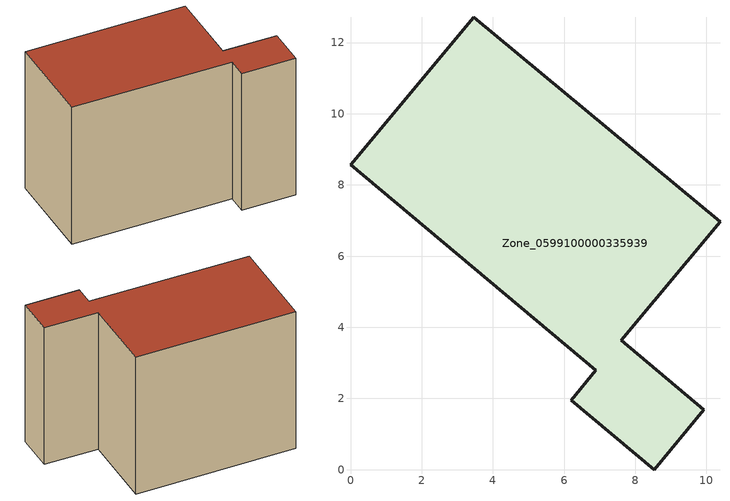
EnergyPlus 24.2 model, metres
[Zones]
Zone_0599100000335939
 floor ground (C_G): 6.2,1.95 6.89,2.79 0,8.57 3.46,12.71 10.38,6.96 7.6,3.63 9.93,1.68 8.53,0 z0
 wall outside (C_F): 6.89,2.79 6.2,1.95 8.53,0 9.93,1.68 7.6,3.63 10.38,6.96 3.46,12.71 0,8.57 6.89,2.79 z0:8.48
 roof outside (C_R): 3.46,12.71 0,8.57 6.89,2.79 6.2,1.95 8.53,0 9.93,1.68 7.6,3.63 10.38,6.96 z8.48
[BUILDING]
Pand.0599100000335939: North Axis=0; Terrain=City; Loads Convergence Tolerance Value=0.04; Temperature Convergence Tolerance Value=0.4; Solar Distribution=FullExterior; Maximum Number of Warmup Days=25; Minimum Number of Warmup Days=1
[Site:Location]
Rotterdam.The.Hague.AP_ZH_NLD Design_Conditions: Latitude=51.96; Longitude=4.45; Time Zone=1; Elevation=-4.5
[SITE:GROUNDTEMPERATURE:BUILDINGSURFACE]
18, 18, 18, 18, 18, 18, 18, 18, 18, 18, 18, 18
[MATERIAL] Thermal Absorptance=0.9; Solar Absorptance=0.7; Visible Absorptance=0.7
Name | Roughness | Thickness | Conductivity | Density | Specific Heat
G.TI.1975-1991 | MediumSmooth | 0.15 | 0.288461 | 540 | 1210
F.TI.1975-1991 | Rough | 0.3 | 0.230769 | 1920 | 840
R.TI.1975-1991 | MediumRough | 0.2 | 0.153846 | 1500 | 1000
[CONSTRUCTION]
C_G: G.TI.1975-1991
C_F: F.TI.1975-1991
C_R: R.TI.1975-1991
[ZONE]
Zone_0599100000335939: Type=1; Multiplier=1; Ceiling Height=Autocalculate; Volume=Autocalculate; Floor Area=autocalculate; Part of Total Floor Area=Yes
[ZONEINFILTRATION:DESIGNFLOWRATE]
Infil_Zone_0599100000335939: Zone or ZoneList or Space or SpaceList=Zone_0599100000335939; Schedule=AlwaysOn; Design Flow Rate Calculation Method=Flow/Area; Flow Rate per Floor Area=0.003; Constant Term Coefficient=1; Temperature Term Coefficient=0; Velocity Term Coefficient=0; Velocity Squared Term Coefficient=0
[HVACTEMPLATE:ZONE:IDEALLOADSAIRSYSTEM]
Zone_0599100000335939: Maximum Heating Supply Air Temperature=50; Minimum Cooling Supply Air Temperature=13; Maximum Heating Supply Air Humidity Ratio=0.0156; Minimum Cooling Supply Air Humidity Ratio=0.0077; Heating Limit=NoLimit; Cooling Limit=NoLimit; Dehumidification Control Type=ConstantSensibleHeatRatio; Cooling Sensible Heat Ratio=0.7; Dehumidification Setpoint=60; Humidification Control Type=None; Humidification Setpoint=30; Outdoor Air Method=None; Outdoor Air Flow Rate per Person=0.00944; Outdoor Air Flow Rate per Zone Floor Area=0; Outdoor Air Flow Rate per Zone=0; Demand Controlled Ventilation Type=None; Outdoor Air Economizer Type=NoEconomizer; Heat Recovery Type=None; Sensible Heat Recovery Effectiveness=0.7; Latent Heat Recovery Effectiveness=0.65
[ZONECONTROL:THERMOSTAT]
ThermostatControl_Zone_0599100000335939: Zone or ZoneList=Zone_0599100000335939; Control Type Schedule=DualSetpointControlType; Control 1=Thermostat_Zone_0599100000335939; Temperature Difference Between Cutout And Setpoint=0
[THERMOSTATSETPOINT:DUALSETPOINT]
Thermostat_Zone_0599100000335939: Heating Setpoint Temperature Schedule=HeatingSetpoint_Zone_0599100000335939; Cooling Setpoint Temperature Schedule=CoolingSetpoint_Zone_0599100000335939
[SCHEDULE:COMPACT]
HeatingSetpoint_Zone_0599100000335939: Through: 12/31, For: AllDays, Until: 24:00, 21
CoolingSetpoint_Zone_0599100000335939: Through: 12/31, For: AllDays, Until: 24:00, 24
DualSetpointControlType: Through: 12/31, For: AllDays, Until: 24:00, 4
AlwaysOn: Through: 12/31, For: AllDays, Until: 24:00, 1
